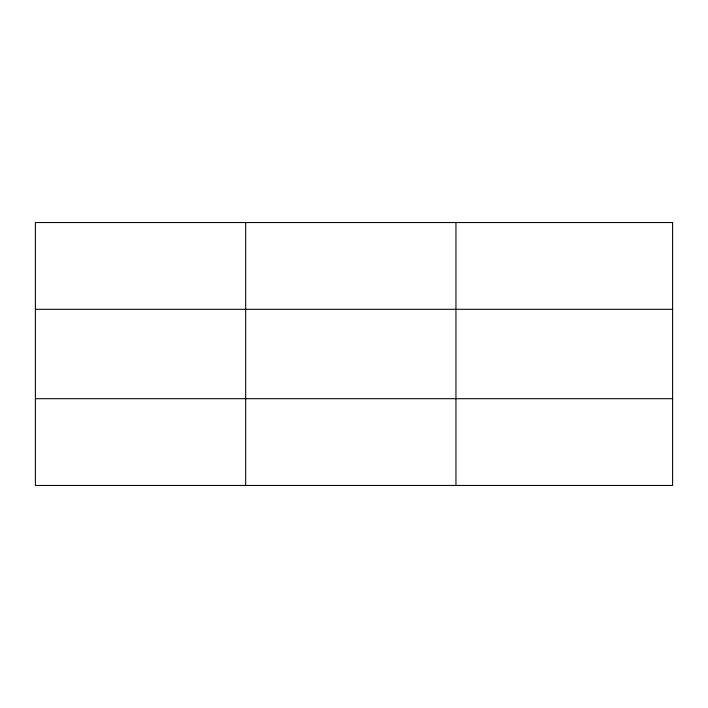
<?xml version="1.0" encoding="UTF-8"?>
<svg xmlns="http://www.w3.org/2000/svg" width="708" height="708" viewBox="0 0 708 708"><rect width="100%" height="100%" fill="white"/><g stroke="black" fill="none" stroke-linecap="round" stroke-linejoin="round"><path stroke-width="1.06" d="M245.676 222.542L245.676 485.458M455.952 222.542L455.952 485.458M35.4 309.308L672.6 309.308M35.4 398.692L672.6 398.692M672.6 222.542L672.6 485.458L35.4 485.458L35.4 222.542L672.6 222.542"/></g></svg>
